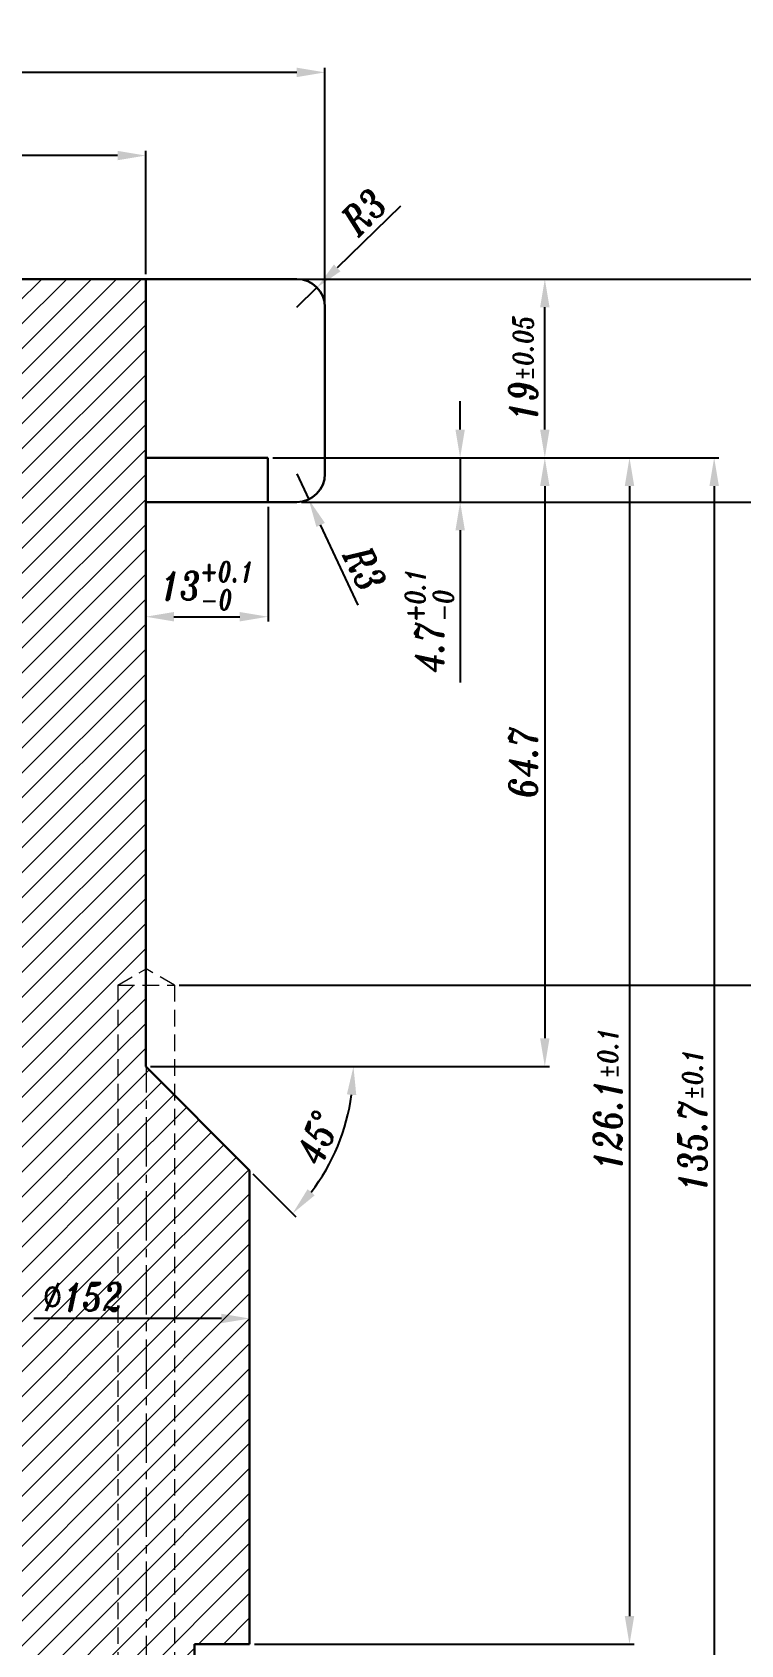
# Model space of a CAD drawing. Extents: x -180 to 858, y -94 to 522.
# Drawn here: x 132.6 to 207.9, y 134.3 to 305.7 of the extents above; entities that cross this region are included whole.
import ezdxf

# ---------------------------------------------------------------- set-up
doc = ezdxf.new("R2010")
doc.units = 0
doc.header["$LTSCALE"] = 7
doc.header["$MEASUREMENT"] = 0
doc.linetypes.add('CENTER2', pattern=[1.125, 0.75, -0.125, 0.125, -0.125])
doc.linetypes.add('HIDDEN', pattern=[0.375, 0.25, -0.125])
doc.layers.get('0').update_dxf_attribs({"linetype": 'CONTINUOUS', "lineweight": 15})
for name, color, linetype, lineweight in [('1', 1, 'CENTER2', 15), ('2', 2, 'HIDDEN', 15), ('3', 3, 'CONTINUOUS', 30), ('8', 250, 'CONTINUOUS', 15)]:
    doc.layers.add(name, color=color, linetype=linetype, lineweight=lineweight)
doc.styles.add('ITALICT', font='ITALICT.shx', dxfattribs={"width": 0.8, "height": 3})
doc.dimstyles.get("Standard").update_dxf_attribs({"dimtxt": 3, "dimasz": 3, "dimexe": 0.5, "dimexo": 0.5, "dimgap": 0.8, "dimtad": 1, "dimdsep": 46, "dimtxsty": 'ITALICT', "dimcen": 0.09, "dimazin": 2, "dimtfac": 1, "dimtmove": 0, "dimatfit": 3, "dimfxl": 1, "dimtolj": 1, "dimtzin": 0, "dimarcsym": 0})

# ---------------------------------------------------------------- blocks, each defined once
blk = doc.blocks.new('*D18')
at = {"color": 0, "lineweight": -2, "transparency": 16777216}
for p, q in [((157.68, 255.27), (157.68, 243.08)), ((147.68, 243.58), (154.68, 243.58))]:
    blk.add_line(p, q, dxfattribs=at)
at = {"color": 0, "transparency": 16777216}
for points in [[(147.68, 244.08), (147.68, 243.08), (144.68, 243.58)], [(154.68, 244.08), (154.68, 243.08), (157.68, 243.58)]]:
    blk.add_solid(points, dxfattribs=at)
at = {"color": 0, "transparency": 16777216, "insert": (151.18, 246.87), "char_height": 3, "attachment_point": 5, "style": 'ITALICT'}
blk.add_mtext('\\A1;13{}{\\H0.71x;\\C3;\\S+0.1^ -0;}', dxfattribs=at)
blk = doc.blocks.new('*D19')
at = {"color": 0, "lineweight": -2, "transparency": 16777216}
for p, q in [((171.77, 287.2), (165.03, 280.65)), ((160.73, 276.47), (162.88, 278.56))]:
    blk.add_line(p, q, dxfattribs=at)
at = {"color": 0, "transparency": 16777216}
blk.add_solid([(164.68, 281.01), (165.38, 280.29), (162.88, 278.56)], dxfattribs=at)
at = {"color": 0, "transparency": 16777216, "insert": (167.87, 286.62), "char_height": 3, "attachment_point": 5, "rotation": 44.194, "style": 'ITALICT'}
blk.add_mtext('\\A1;R3', dxfattribs=at)
blk = doc.blocks.new('*D20')
at = {"color": 0, "lineweight": -2, "transparency": 16777216}
for p, q in [((160.73, 258.77), (162, 256.05)), ((167.26, 244.82), (163.27, 253.34))]:
    blk.add_line(p, q, dxfattribs=at)
at = {"color": 0, "transparency": 16777216}
blk.add_solid([(163.72, 253.55), (162.82, 253.12), (162, 256.05)], dxfattribs=at)
at = {"color": 0, "transparency": 16777216, "insert": (167.98, 248.7), "char_height": 3, "attachment_point": 5, "rotation": 295.1049, "style": 'ITALICT'}
blk.add_mtext('\\A1;R3', dxfattribs=at)
blk = doc.blocks.new('*D21')
at = {"color": 0, "lineweight": -2, "transparency": 16777216}
for p, q in [((178.1, 263.47), (178.1, 266.47)), ((158.18, 260.47), (178.6, 260.47)), ((178.1, 260.47), (178.1, 255.77)), ((161.23, 255.77), (178.6, 255.77)), ((178.1, 252.77), (178.1, 236.58))]:
    blk.add_line(p, q, dxfattribs=at)
at = {"color": 0, "transparency": 16777216}
for points in [[(177.6, 263.47), (178.6, 263.47), (178.1, 260.47)], [(177.6, 252.77), (178.6, 252.77), (178.1, 255.77)]]:
    blk.add_solid(points, dxfattribs=at)
at = {"color": 0, "transparency": 16777216, "insert": (174.82, 243.17), "char_height": 3, "attachment_point": 5, "rotation": 90, "style": 'ITALICT'}
blk.add_mtext('\\A1;4.7{}{\\H0.71x;\\C3;\\S+0.1^ -0;}', dxfattribs=at)
blk = doc.blocks.new('*D22')
at = {"color": 0, "lineweight": -2, "transparency": 16777216}
for p, q in [((161.23, 279.47), (214.6, 279.47)), ((214.1, 276.47), (214.1, 258.77)), ((161.23, 255.77), (214.6, 255.77))]:
    blk.add_line(p, q, dxfattribs=at)
at = {"color": 0, "transparency": 16777216}
for points in [[(213.6, 276.47), (214.6, 276.47), (214.1, 279.47)], [(213.6, 258.77), (214.6, 258.77), (214.1, 255.77)]]:
    blk.add_solid(points, dxfattribs=at)
at = {"color": 0, "transparency": 16777216, "insert": (211.8, 267.62), "char_height": 3, "attachment_point": 5, "rotation": 90, "style": 'ITALICT'}
blk.add_mtext('\\A1;23.7{}{\\H0.71x;\\C3;%%p0.05}', dxfattribs=at)
blk = doc.blocks.new('*D23')
at = {"color": 0, "lineweight": -2, "transparency": 16777216}
for p, q in [((158.18, 260.47), (187.6, 260.47)), ((187.1, 257.47), (187.1, 198.77)), ((145.18, 195.77), (187.6, 195.77))]:
    blk.add_line(p, q, dxfattribs=at)
at = {"color": 0, "transparency": 16777216}
for points in [[(186.6, 257.47), (187.6, 257.47), (187.1, 260.47)], [(186.6, 198.77), (187.6, 198.77), (187.1, 195.77)]]:
    blk.add_solid(points, dxfattribs=at)
at = {"color": 0, "transparency": 16777216, "insert": (184.8, 228.12), "char_height": 3, "attachment_point": 5, "rotation": 90, "style": 'ITALICT'}
blk.add_mtext('\\A1;64.7', dxfattribs=at)
blk = doc.blocks.new('*D24')
at = {"color": 0, "lineweight": -2, "transparency": 16777216}
for p, q in [((155.79, 195.77), (167.26, 195.77)), ((156.08, 184.36), (160.65, 179.8))]:
    blk.add_line(p, q, dxfattribs=at)
blk.add_arc((144.68, 195.77), 22.09, 322.7882, 352.2118, dxfattribs=at)
at = {"color": 0, "transparency": 16777216}
for points in [[(166.06, 192.81), (167.06, 192.74), (166.76, 195.77)], [(162.64, 182.08), (161.89, 182.74), (160.29, 180.15)]]:
    blk.add_solid(points, dxfattribs=at)
at = {"color": 0, "transparency": 16777216, "insert": (162.96, 188.2), "char_height": 3, "attachment_point": 5, "rotation": 67.5, "style": 'ITALICT'}
blk.add_mtext('\\A1;45°', dxfattribs=at)
blk = doc.blocks.new('*D25')
at = {"color": 0, "lineweight": -2, "transparency": 16777216}
for p, q in [((158.18, 260.47), (196.6, 260.47)), ((196.1, 257.47), (196.1, 137.37)), ((156.23, 134.37), (196.6, 134.37))]:
    blk.add_line(p, q, dxfattribs=at)
at = {"color": 0, "transparency": 16777216}
for points in [[(195.6, 257.47), (196.6, 257.47), (196.1, 260.47)], [(195.6, 137.37), (196.6, 137.37), (196.1, 134.37)]]:
    blk.add_solid(points, dxfattribs=at)
at = {"color": 0, "transparency": 16777216, "insert": (193.8, 192.31), "char_height": 3, "attachment_point": 5, "rotation": 90, "style": 'ITALICT'}
blk.add_mtext('\\A1;126.1{}{\\H0.71x;\\C3;%%p0.1}', dxfattribs=at)
blk = doc.blocks.new('*D26')
at = {"color": 0, "lineweight": -2, "transparency": 16777216}
for p, q in [((158.18, 260.47), (205.6, 260.47)), ((205.1, 257.47), (205.1, 127.77)), ((165.38, 124.77), (205.6, 124.77))]:
    blk.add_line(p, q, dxfattribs=at)
at = {"color": 0, "transparency": 16777216}
for points in [[(204.6, 257.47), (205.6, 257.47), (205.1, 260.47)], [(204.6, 127.77), (205.6, 127.77), (205.1, 124.77)]]:
    blk.add_solid(points, dxfattribs=at)
at = {"color": 0, "transparency": 16777216, "insert": (202.8, 190.04), "char_height": 3, "attachment_point": 5, "rotation": 90, "style": 'ITALICT'}
blk.add_mtext('\\A1;135.7{}{\\H0.71x;\\C3;%%p0.1}', dxfattribs=at)
blk = doc.blocks.new('*D44')
at = {"color": 0, "lineweight": -2, "transparency": 16777216}
blk.add_line((152.73, 168.99), (132.77, 168.99), dxfattribs=at)
at = {"color": 0, "transparency": 16777216}
blk.add_solid([(152.73, 169.49), (152.73, 168.49), (155.73, 168.99)], dxfattribs=at)
at = {"color": 0, "transparency": 16777216, "insert": (138.02, 171.29), "char_height": 3, "attachment_point": 5, "style": 'ITALICT'}
blk.add_mtext('\\A1;%%c152', dxfattribs=at)
blk = doc.blocks.new('*D45')
at = {"color": 0, "lineweight": -2, "transparency": 16777216}
for p, q in [((144.68, 279.97), (144.68, 293.09)), ((141.68, 292.59), (100.93, 292.59))]:
    blk.add_line(p, q, dxfattribs=at)
at = {"color": 0, "transparency": 16777216}
blk.add_solid([(141.68, 293.09), (141.68, 292.09), (144.68, 292.59)], dxfattribs=at)
at = {"color": 0, "transparency": 16777216, "insert": (112.2, 294.89), "char_height": 3, "attachment_point": 5, "style": 'ITALICT'}
blk.add_mtext('\\A1;%%c129.9{}{\\H0.71x;\\C3;%%p0.05}', dxfattribs=at)
blk = doc.blocks.new('*D46')
at = {"color": 0, "lineweight": -2, "transparency": 16777216}
for p, q in [((163.73, 276.97), (163.73, 301.93)), ((160.73, 301.43), (116.47, 301.43))]:
    blk.add_line(p, q, dxfattribs=at)
at = {"color": 0, "transparency": 16777216}
blk.add_solid([(160.73, 301.93), (160.73, 300.93), (163.73, 301.43)], dxfattribs=at)
at = {"color": 0, "transparency": 16777216, "insert": (121.73, 303.73), "char_height": 3, "attachment_point": 5, "style": 'ITALICT'}
blk.add_mtext('\\A1;%%c168', dxfattribs=at)
blk = doc.blocks.new('*D71')
at = {"color": 0, "lineweight": -2, "transparency": 16777216}
for p, q in [((161.23, 279.47), (187.6, 279.47)), ((187.1, 263.47), (187.1, 276.47)), ((158.18, 260.47), (187.6, 260.47))]:
    blk.add_line(p, q, dxfattribs=at)
at = {"color": 0, "transparency": 16777216}
for points in [[(186.6, 276.47), (187.6, 276.47), (187.1, 279.47)], [(186.6, 263.47), (187.6, 263.47), (187.1, 260.47)]]:
    blk.add_solid(points, dxfattribs=at)
at = {"color": 0, "transparency": 16777216, "insert": (184.8, 269.97), "char_height": 3, "attachment_point": 5, "rotation": 90, "style": 'ITALICT'}
blk.add_mtext('\\A1;19{}{\\H0.71x;\\C3;%%p0.05}', dxfattribs=at)
blk = doc.blocks.new('*D96')
at = {"color": 0, "lineweight": -2, "transparency": 16777216}
for p, q in [((148.23, 204.42), (212.8, 204.42)), ((212.3, 5.32), (212.3, 201.42)), ((147.38, 2.32), (212.8, 2.32))]:
    blk.add_line(p, q, dxfattribs=at)
at = {"color": 0, "transparency": 16777216}
for points in [[(211.8, 201.42), (212.8, 201.42), (212.3, 204.42)], [(211.8, 5.32), (212.8, 5.32), (212.3, 2.32)]]:
    blk.add_solid(points, dxfattribs=at)
at = {"color": 0, "transparency": 16777216, "insert": (210, 106.26), "char_height": 3, "attachment_point": 5, "rotation": 90, "style": 'ITALICT'}
blk.add_mtext('\\A1;202.1', dxfattribs=at)

msp = doc.modelspace()

# ---------------------------------------------------------------- hatches: boundary and pattern name
at = {"layer": '8'}
h = msp.add_hatch(dxfattribs=at)
h.set_pattern_fill('ANSI31', color=256, scale=15)
h.paths.add_polyline_path([(144.6759, 279.4683), (131.7259, 279.4683), (131.7259, 271.4683), (130.9759, 271.4683), (130.9759, 10.3183), (131.7259, 10.3183), (131.7259, 2.3183), (141.7259, 2.3183), (141.7259, 120.7683), (135.8759, 120.7683), (135.8759, 121.5183), (134.8759, 121.5183), (132.9995, 124.7683), (134.8759, 128.0183), (135.8759, 128.0183), (135.8759, 128.7683), (141.7259, 128.7683), (141.7259, 204.4183), (144.6759, 206.1214)])
h.paths.add_polyline_path([(131.7259, 10.3183), (130.9759, 10.3183), (130.9759, 2.3183), (131.7259, 2.3183)], flags=17)
h.paths.add_polyline_path([(124.4759, 10.3183), (123.7259, 10.3183), (123.7259, 2.3183), (124.4759, 2.3183)])
h.paths.add_polyline_path([(123.7259, 10.3183), (124.4759, 10.3183), (124.4759, 14.8628), (117.2629, 12.2375, 0.31529879), (116.2759, 10.8279), (116.2759, 4.5185, 0.31529879), (116.9339, 3.5788), (120.3971, 2.3183), (123.7259, 2.3183)])
h.paths.add_polyline_path([(131.7259, 279.4683), (130.9759, 279.4683), (130.9759, 271.4683), (131.7259, 271.4683)], flags=17)
h.paths.add_polyline_path([(141.7259, 121.5183), (135.8759, 121.5183), (135.8759, 120.7683), (141.7259, 120.7683)], flags=17)
h.paths.add_polyline_path([(141.7259, 128.7683), (135.8759, 128.7683), (135.8759, 128.0183), (141.7259, 128.0183)], flags=17)
h.paths.add_polyline_path([(140.2973, 112.5777), (145.4545, 112.5777), (145.4545, 117.0777), (140.2973, 117.0777)], flags=9)
h.paths.add_polyline_path([(139.7402, 103.5777), (145.0116, 103.5777), (145.0116, 108.0777), (139.7402, 108.0777)], flags=9)
h.paths.add_polyline_path([(132.8169, 169.0442), (143.2312, 169.0442), (143.2312, 173.5442), (132.8169, 173.5442)], flags=24)
h = msp.add_hatch(dxfattribs=at)
h.set_pattern_fill('ANSI31', color=256, scale=15)
h.paths.add_polyline_path([(144.7259, 195.7183), (144.6759, 195.7683), (144.6759, 204.4183), (141.7259, 204.4183), (141.7259, 128.7683), (144.7259, 128.7683)])
h.paths.add_polyline_path([(147.7259, 192.7183), (144.7259, 195.7183), (144.7259, 128.7683), (147.7259, 128.7683)])
h.paths.add_polyline_path([(155.7259, 184.7183), (147.7259, 192.7183), (147.7259, 128.7683), (149.8759, 128.7683), (149.8759, 134.3683), (155.7259, 134.3683)])
h.paths.add_polyline_path([(149.8759, 128.7683), (147.7259, 128.7683), (147.7259, 128.0183), (149.8759, 128.0183)])
h.paths.add_polyline_path([(147.7259, 128.7683), (144.7259, 128.7683), (144.7259, 128.0183), (147.7259, 128.0183)])
h.paths.add_polyline_path([(144.7259, 128.7683), (141.7259, 128.7683), (141.7259, 128.0183), (144.7259, 128.0183)])
h.paths.add_polyline_path([(132.8169, 169.0442), (143.2312, 169.0442), (143.2312, 173.5442), (132.8169, 173.5442)], flags=9)

# ---------------------------------------------------------------- linework, layer by layer
at = {"layer": '1'}
msp.add_line((144.7259, 206.1503), (144.7259, 2.3183), dxfattribs=at)
at = {"layer": '2'}
for p, q in [((141.7259, 204.4183), (144.7259, 206.1503)), ((147.7259, 204.4183), (144.7259, 206.1503)), ((141.7259, 204.4183), (147.7259, 204.4183)), ((141.7259, 204.4183), (141.7259, 2.3183)), ((147.7259, 204.4183), (147.7259, 2.4412))]:
    msp.add_line(p, q, dxfattribs=at)
at = {"layer": '3'}
for p, q in [((79.7259, 279.4683), (160.7259, 279.4683)), ((144.6759, 279.4683), (144.6759, 195.7683)), ((163.7259, 276.4683), (163.7259, 258.7683)), ((144.6759, 260.4683), (157.6759, 260.4683)), ((157.6759, 260.4683), (157.6759, 255.7683)), ((144.6759, 255.7683), (160.7259, 255.7683)), ((144.6759, 195.7683), (155.7259, 184.7183)), ((155.7259, 184.7183), (155.7259, 134.3683)), ((149.8759, 134.3683), (155.7259, 134.3683)), ((149.8759, 134.3683), (149.8759, 5.3183))]:
    msp.add_line(p, q, dxfattribs=at)
for centre, start, end in [((160.7259, 276.4683), 0, 90), ((160.7259, 258.7683), 270, 0)]:
    msp.add_arc(centre, 3, start, end, dxfattribs=at)

# ---------------------------------------------------------------- dimensions: what is measured, and where the dimension line sits
for base, p1, p2, text, override, picture, middle in [((79.7259, 301.4279), (163.7259, 276.4683), (79.7259, 279.4683), '%%c<>', {"dimlfac": 2, "dimse2": 1, "dimsd2": 1}, '*D46', (121.7259, 303.7279)), ((79.7259, 292.5897), (144.6759, 279.4683), (79.7259, 279.4683), '%%c<>{}{\\H0.71x;\\C3;%%p0.05}', {"dimlfac": 2, "dimse2": 1, "dimsd2": 1, "dimtp": 0.05, "dimtm": 0.05}, '*D45', (112.2009, 294.8897)), ((157.6759, 243.5814), (144.6759, 243.5814), (157.6759, 255.7683), '<>{}{\\H0.71x;\\C3;\\S+0.1^ -0;}', {"dimtp": 0.1, "dimtm": 0}, '*D18', (151.1759, 246.8664))]:
    dim = msp.add_linear_dim(base=base, p1=p1, p2=p2, text=text, dimstyle='Standard', override=override)
    dim.commit()
    dim.dimension.update_dxf_attribs({"geometry": picture, "text_midpoint": middle})
for center, mpoint, picture, middle in [((160.7259, 276.4683), (162.8768, 278.5595), '*D19', (167.8698, 286.6218)), ((160.7259, 258.7683), (161.9987, 256.0517), '*D20', (167.9848, 248.6966))]:
    dim = msp.add_radius_dim(center=center, mpoint=mpoint, dimstyle='Standard')
    dim.commit()
    dim.dimension.update_dxf_attribs({"geometry": picture, "text_midpoint": middle})
dim = msp.add_linear_dim(base=(187.1032, 279.4683), p1=(157.6759, 260.4683), p2=(160.7259, 279.4683), angle=90, text='<>{}{\\H0.71x;\\C3;%%p0.05}', dimstyle='Standard', override={"dimtp": 0.05, "dimtm": 0.05})
dim.commit()
dim.dimension.update_dxf_attribs({"geometry": '*D71', "text_midpoint": (184.8032, 269.9683)})
for base, p1, p2, text, override, picture, middle in [((214.1032, 255.7683), (160.7259, 279.4683), (160.7259, 255.7683), '<>{}{\\H0.71x;\\C3;%%p0.05}', {"dimtp": 0.05, "dimtm": 0.05, "dimtmove": 0}, '*D22', (214.1032, 267.6183)), ((178.1032, 255.7683), (157.6759, 260.4683), (160.7259, 255.7683), '<>{}{\\H0.71x;\\C3;\\S+0.1^ -0;}', {"dimtp": 0.1, "dimtm": 0, "dimtmove": 0}, '*D21', (178.1032, 243.1734)), ((196.1032, 134.3683), (157.6759, 260.4683), (155.7259, 134.3683), '<>{}{\\H0.71x;\\C3;%%p0.1}', {"dimtp": 0.1, "dimtm": 0.1, "dimtmove": 0}, '*D25', (196.1032, 192.3099)), ((205.1032, 124.7683), (157.6759, 260.4683), (164.8759, 124.7683), '<>{}{\\H0.71x;\\C3;%%p0.1}', {"dimtp": 0.1, "dimtm": 0.1, "dimtmove": 0}, '*D26', (205.1032, 190.0367))]:
    dim = msp.add_linear_dim(base=base, p1=p1, p2=p2, angle=90, text=text, dimstyle='Standard', override=override)
    dim.commit()
    dim.dimension.update_dxf_attribs({"geometry": picture, "text_midpoint": middle, "dimtype": 160})
for base, p1, p2, picture, middle in [((187.1032, 195.7683), (157.6759, 260.4683), (144.6759, 195.7683), '*D23', (187.1032, 228.1183)), ((212.3002, 204.4183), (146.8759, 2.3183), (147.7259, 204.4183), '*D96', (212.3002, 106.2554))]:
    dim = msp.add_linear_dim(base=base, p1=p1, p2=p2, angle=90, dimstyle='Standard', override={"dimtmove": 0})
    dim.commit()
    dim.dimension.update_dxf_attribs({"geometry": picture, "text_midpoint": middle, "dimtype": 160})
dim = msp.add_angular_dim_2l(base=(163.8041, 184.7246), line1=((144.6759, 195.7683), (155.2886, 195.7683)), line2=((144.6759, 195.7683), (155.7259, 184.7183)), dimstyle='Standard')
dim.commit()
dim.dimension.update_dxf_attribs({"geometry": '*D24', "text_midpoint": (162.957, 188.196)})
dim = msp.add_linear_dim(base=(79.7259, 168.9942), p1=(155.7259, 168.9942), p2=(79.7259, 165.7458), text='%%c<>', dimstyle='Standard', override={"dimlfac": 2, "dimse2": 1, "dimsd2": 1})
dim.commit()
dim.dimension.update_dxf_attribs({"geometry": '*D44', "text_midpoint": (138.0241, 168.9942), "dimtype": 160})

doc.saveas('drawing.dxf')
